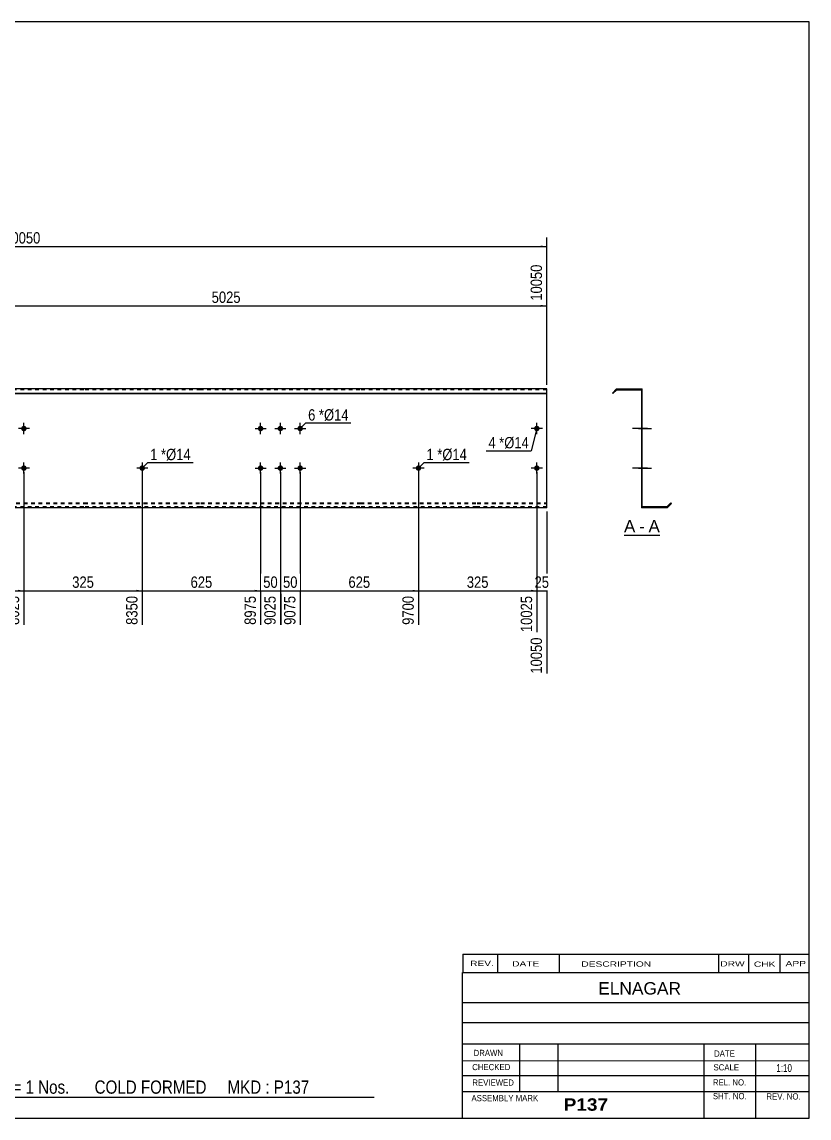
# Model space of a CAD drawing. Header units: millimetres. Extents: x -71 to 331, y -169 to 108.
# Drawn here: x 132.4 to 331.2, y -169.2 to 107.8 of the extents above; entities that cross this region are included whole.
import ezdxf

# ---------------------------------------------------------------- set-up
doc = ezdxf.new("R2010")
doc.units = ezdxf.units.MM
doc.linetypes.add('DXK_LINE_DOT1', pattern=[1.8814, 0.9407, -0.9407])
doc.styles.add('Arial', font='ARIAL.TTF', dxfattribs={"height": 0.2})
doc.styles.add('Arial Bold', font='ARIALBD.TTF', dxfattribs={"height": 0.2})
doc.styles.add('Arial Narrow', font='ARIALN.TTF', dxfattribs={"height": 0.2})

# ---------------------------------------------------------------- blocks, each defined once
blk = doc.blocks.new('Unknown-629086213-1734')
at = {"color": 5, "linetype": 'Continuous'}
for p, q in [((331.25, 107.75), (-68.75, 107.75)), ((-68.75, 107.75), (-68.75, -169.25)), ((331.25, -169.25), (331.25, 107.75)), ((-68.75, -169.25), (331.25, -169.25))]:
    blk.add_line(p, q, dxfattribs=at)
at = {"color": 174, "linetype": 'Continuous', "style": 'Arial'}
blk.add_text('Tekla structures', height=1.9102, rotation=90, dxfattribs=at).set_placement((-69.25, -168.75))
blk = doc.blocks.new('Unknown-629086213-12 - 1233')
at = {"color": 7, "linetype": 'Continuous'}
blk.add_line((284.5, -21.95), (293.53, -21.95), dxfattribs=at)
at = {"color": 0, "linetype": 'Continuous'}
blk.add_wipeout([(287.35, -21.2), (287.35, -18), (284.5, -18), (284.5, -21.2)], dxfattribs=at)
blk.add_wipeout([(289.73, -21.2), (289.73, -18), (288.31, -18), (288.31, -21.2)], dxfattribs=at)
at = {"color": 96, "linetype": 'Continuous', "style": 'Arial'}
blk.add_text('A', height=3.06, dxfattribs=at).set_placement((284.5, -21.2))
at = {"color": 0, "linetype": 'Continuous'}
blk.add_wipeout([(293.53, -21.2), (293.53, -18), (290.69, -18), (290.69, -21.2)], dxfattribs=at)
at = {"color": 96, "linetype": 'Continuous', "style": 'Arial'}
for s, p in [('A', (290.69, -21.2)), ('-', (288.31, -21.2))]:
    blk.add_text(s, height=3.06, dxfattribs=at).set_placement(p)
blk = doc.blocks.new('Bolt-629086213-1223 - 1203')
at = {"linetype": 'Continuous'}
blk.add_hatch(color=3, dxfattribs=at).paths.add_polyline_path([(163.48, -5, -1), (162.08, -5, -1)])
at = {"color": 3, "linetype": 'Continuous'}
for p, q in [((164.18, -5), (161.38, -5)), ((162.78, -3.6), (162.78, -6.4))]:
    blk.add_line(p, q, dxfattribs=at)
blk = doc.blocks.new('Part-629086213-1218 - 1203')
at = {"color": 2, "linetype": 'Continuous'}
for p, q in [((0, 15), (0, -15)), ((17.6, 15), (0, 15)), ((0, 13.94), (17.6, 13.94)), ((57.89, 15), (17.7, 15)), ((17.7, 13.94), (57.89, 13.94)), ((88.18, 15), (57.99, 15)), ((57.99, 13.94), (88.18, 13.94)), ((117.68, 15), (88.28, 15)), ((88.28, 13.94), (117.68, 13.94)), ((147.98, 15), (117.78, 15)), ((117.78, 13.94), (147.98, 13.94)), ((177.48, 15), (148.08, 15)), ((148.08, 13.94), (177.48, 13.94)), ((217.77, 15), (177.58, 15)), ((177.58, 13.94), (217.77, 13.94)), ((247.27, 15), (217.87, 15)), ((217.87, 13.94), (247.27, 13.94)), ((264.97, 15), (247.37, 15)), ((247.37, 13.94), (264.97, 13.94)), ((264.97, 13.94), (264.97, 15)), ((264.97, -15), (264.97, 13.94)), ((0, 13.81), (17.6, 13.81)), ((17.7, 13.81), (57.89, 13.81)), ((57.99, 13.81), (88.18, 13.81)), ((88.28, 13.81), (117.68, 13.81)), ((117.78, 13.81), (147.98, 13.81)), ((148.08, 13.81), (177.48, 13.81)), ((177.58, 13.81), (217.77, 13.81)), ((217.87, 13.81), (247.27, 13.81)), ((247.37, 13.81), (264.97, 13.81)), ((17.6, -15), (0, -15)), ((57.89, -15), (17.7, -15)), ((88.18, -15), (57.99, -15)), ((117.68, -15), (88.28, -15)), ((147.98, -15), (117.78, -15)), ((177.48, -15), (148.08, -15)), ((217.77, -15), (177.58, -15)), ((247.27, -15), (217.87, -15)), ((264.97, -15), (247.37, -15))]:
    blk.add_line(p, q, dxfattribs=at)
at = {"color": 7, "linetype": 'DXK_LINE_DOT1'}
for p, q in [((17.6, 14.82), (0, 14.82)), ((57.89, 14.82), (17.7, 14.82)), ((88.18, 14.82), (57.99, 14.82)), ((117.68, 14.82), (88.28, 14.82)), ((147.98, 14.82), (117.78, 14.82)), ((177.48, 14.82), (148.08, 14.82)), ((217.77, 14.82), (177.58, 14.82)), ((247.27, 14.82), (217.87, 14.82)), ((264.97, 14.82), (247.37, 14.82)), ((0, -13.81), (17.6, -13.81)), ((17.7, -13.81), (57.89, -13.81)), ((57.99, -13.81), (88.18, -13.81)), ((88.28, -13.81), (117.68, -13.81)), ((117.78, -13.81), (147.98, -13.81)), ((148.08, -13.81), (177.48, -13.81)), ((177.58, -13.81), (217.77, -13.81)), ((217.87, -13.81), (247.27, -13.81)), ((247.37, -13.81), (264.97, -13.81)), ((0, -13.94), (17.6, -13.94)), ((17.6, -14.82), (0, -14.82)), ((17.7, -13.94), (57.89, -13.94)), ((57.89, -14.82), (17.7, -14.82)), ((57.99, -13.94), (88.18, -13.94)), ((88.18, -14.82), (57.99, -14.82)), ((88.28, -13.94), (117.68, -13.94)), ((117.68, -14.82), (88.28, -14.82)), ((117.78, -13.94), (147.98, -13.94)), ((147.98, -14.82), (117.78, -14.82)), ((148.08, -13.94), (177.48, -13.94)), ((177.48, -14.82), (148.08, -14.82)), ((177.58, -13.94), (217.77, -13.94)), ((217.77, -14.82), (177.58, -14.82)), ((217.87, -13.94), (247.27, -13.94)), ((247.27, -14.82), (217.87, -14.82)), ((247.37, -13.94), (264.97, -13.94)), ((264.97, -14.82), (247.37, -14.82))]:
    blk.add_line(p, q, dxfattribs=at)
blk = doc.blocks.new('Bolt-629086213-1219 - 1203')
at = {"linetype": 'Continuous'}
for points in [[(191.98, 5, -1), (193.38, 5, -1)], [(196.98, 5, -1), (198.38, 5, -1)], [(201.98, 5, -1), (203.38, 5, -1)], [(191.98, -5, -1), (193.38, -5, -1)], [(196.98, -5, -1), (198.38, -5, -1)], [(201.98, -5, -1), (203.38, -5, -1)]]:
    blk.add_hatch(color=3, dxfattribs=at).paths.add_polyline_path(points)
at = {"color": 3, "linetype": 'Continuous'}
for p, q in [((192.68, 3.6), (192.68, 6.4)), ((197.68, 3.6), (197.68, 6.4)), ((202.68, 3.6), (202.68, 6.4)), ((191.28, 5), (194.08, 5)), ((196.28, 5), (199.08, 5)), ((201.28, 5), (204.08, 5)), ((191.28, -5), (194.08, -5)), ((192.68, -6.4), (192.68, -3.6)), ((196.28, -5), (199.08, -5)), ((197.68, -6.4), (197.68, -3.6)), ((201.28, -5), (204.08, -5)), ((202.68, -6.4), (202.68, -3.6))]:
    blk.add_line(p, q, dxfattribs=at)
blk = doc.blocks.new('Bolt-629086213-1220 - 1203')
at = {"linetype": 'Continuous'}
for points in [[(132.18, -5, -1), (133.58, -5, -1)], [(261.77, -5, -1), (263.17, -5, -1)]]:
    blk.add_hatch(color=3, dxfattribs=at).paths.add_polyline_path(points)
at = {"color": 3, "linetype": 'Continuous'}
for p, q in [((134.28, -5), (131.48, -5)), ((132.88, -6.4), (132.88, -3.6)), ((263.87, -5), (261.07, -5)), ((262.47, -6.4), (262.47, -3.6))]:
    blk.add_line(p, q, dxfattribs=at)
blk = doc.blocks.new('Bolt-629086213-1222 - 1203')
at = {"linetype": 'Continuous'}
for points in [[(132.18, 5, -1), (133.58, 5, -1)], [(261.77, 5, -1), (263.17, 5, -1)]]:
    blk.add_hatch(color=3, dxfattribs=at).paths.add_polyline_path(points)
at = {"color": 3, "linetype": 'Continuous'}
for p, q in [((132.88, 3.6), (132.88, 6.4)), ((262.47, 3.6), (262.47, 6.4)), ((134.28, 5), (131.48, 5)), ((263.87, 5), (261.07, 5))]:
    blk.add_line(p, q, dxfattribs=at)
blk = doc.blocks.new('Bolt-629086213-1224 - 1203')
at = {"linetype": 'Continuous'}
blk.add_hatch(color=3, dxfattribs=at).paths.add_polyline_path([(233.27, -5, -1), (231.87, -5, -1)])
at = {"color": 3, "linetype": 'Continuous'}
for p, q in [((233.97, -5), (231.17, -5)), ((232.57, -3.6), (232.57, -6.4))]:
    blk.add_line(p, q, dxfattribs=at)
blk = doc.blocks.new('Bolt-629086213-1240 - 1233')
at = {"linetype": 'Continuous'}
blk.add_hatch(color=3, dxfattribs=at).paths.add_polyline_path([(289.11, -5.7), (289.11, -4.3), (288.93, -4.3), (288.93, -5.7)])
at = {"color": 3, "linetype": 'Continuous'}
for p, q in [((289.11, -4.3), (288.93, -4.3)), ((289.91, -5), (288.93, -5)), ((289.11, -5.7), (288.93, -5.7))]:
    blk.add_line(p, q, dxfattribs=at)
blk = doc.blocks.new('Part-629086213-1235 - 1233')
at = {"color": 2, "linetype": 'Continuous'}
for p, q in [((282.61, 15), (281.55, 13.94)), ((281.55, 13.94), (281.68, 13.81)), ((282.68, 14.82), (281.68, 13.81)), ((282.61, 15), (289.11, 15)), ((282.68, 14.82), (288.93, 14.82)), ((288.93, 14.82), (288.93, -15)), ((289.11, -14.82), (289.11, 15)), ((295.35, -14.82), (296.36, -13.81)), ((296.49, -13.94), (296.36, -13.81)), ((295.43, -15), (288.93, -15)), ((295.35, -14.82), (289.11, -14.82)), ((295.43, -15), (296.49, -13.94))]:
    blk.add_line(p, q, dxfattribs=at)
blk = doc.blocks.new('Bolt-629086213-1236 - 1233')
at = {"linetype": 'Continuous'}
for points in [[(288.93, 5.7), (288.93, 4.3), (289.11, 4.3), (289.11, 5.7)], [(288.93, 5.7), (288.93, 4.3), (289.11, 4.3), (289.11, 5.7)], [(288.93, 5.7), (288.93, 4.3), (289.11, 4.3), (289.11, 5.7)], [(288.93, -4.3), (288.93, -5.7), (289.11, -5.7), (289.11, -4.3)], [(288.93, -4.3), (288.93, -5.7), (289.11, -5.7), (289.11, -4.3)], [(288.93, -4.3), (288.93, -5.7), (289.11, -5.7), (289.11, -4.3)]]:
    blk.add_hatch(color=3, dxfattribs=at).paths.add_polyline_path(points)
at = {"color": 3, "linetype": 'Continuous'}
for p, q in [((289.11, 5.7), (288.93, 5.7)), ((289.11, 5.7), (288.93, 5.7)), ((289.11, 5.7), (288.93, 5.7)), ((290.41, 5), (286.61, 5)), ((290.41, 5), (286.61, 5)), ((290.41, 5), (286.61, 5)), ((289.11, 4.3), (288.93, 4.3)), ((289.11, 4.3), (288.93, 4.3)), ((289.11, 4.3), (288.93, 4.3)), ((290.41, -5), (286.61, -5)), ((290.41, -5), (286.61, -5)), ((290.41, -5), (286.61, -5)), ((289.11, -4.3), (288.93, -4.3)), ((289.11, -4.3), (288.93, -4.3)), ((289.11, -4.3), (288.93, -4.3)), ((289.11, -5.7), (288.93, -5.7)), ((289.11, -5.7), (288.93, -5.7)), ((289.11, -5.7), (288.93, -5.7))]:
    blk.add_line(p, q, dxfattribs=at)
blk = doc.blocks.new('Bolt-629086213-1237 - 1233')
at = {"linetype": 'Continuous'}
blk.add_hatch(color=3, dxfattribs=at).paths.add_polyline_path([(288.93, -4.3), (288.93, -5.7), (289.11, -5.7), (289.11, -4.3)])
blk.add_hatch(color=3, dxfattribs=at).paths.add_polyline_path([(288.93, -4.3), (288.93, -5.7), (289.11, -5.7), (289.11, -4.3)])
at = {"color": 3, "linetype": 'Continuous'}
for p, q in [((288.13, -5), (291.43, -5)), ((288.13, -5), (291.43, -5)), ((288.93, -4.3), (289.11, -4.3)), ((288.93, -4.3), (289.11, -4.3)), ((288.93, -5.7), (289.11, -5.7)), ((288.93, -5.7), (289.11, -5.7))]:
    blk.add_line(p, q, dxfattribs=at)
blk = doc.blocks.new('Bolt-629086213-1238 - 1233')
at = {"linetype": 'Continuous'}
for points in [[(289.11, 4.3), (289.11, 5.7), (288.93, 5.7), (288.93, 4.3)], [(289.11, -5.7), (289.11, -4.3), (288.93, -4.3), (288.93, -5.7)]]:
    blk.add_hatch(color=3, dxfattribs=at).paths.add_polyline_path(points)
at = {"color": 3, "linetype": 'Continuous'}
for p, q in [((289.11, 5.7), (288.93, 5.7)), ((289.11, 5), (286.93, 5)), ((289.11, 4.3), (288.93, 4.3)), ((289.11, -5), (286.93, -5)), ((289.11, -4.3), (288.93, -4.3)), ((289.11, -5.7), (288.93, -5.7))]:
    blk.add_line(p, q, dxfattribs=at)
blk = doc.blocks.new('Bolt-629086213-1239 - 1233')
at = {"linetype": 'Continuous'}
blk.add_hatch(color=3, dxfattribs=at).paths.add_polyline_path([(288.93, 5.7), (288.93, 4.3), (289.11, 4.3), (289.11, 5.7)])
blk.add_hatch(color=3, dxfattribs=at).paths.add_polyline_path([(288.93, 5.7), (288.93, 4.3), (289.11, 4.3), (289.11, 5.7)])
at = {"color": 3, "linetype": 'Continuous'}
for p, q in [((288.93, 5.7), (289.11, 5.7)), ((288.93, 5.7), (289.11, 5.7)), ((288.13, 5), (291.43, 5)), ((288.13, 5), (291.43, 5)), ((288.93, 4.3), (289.11, 4.3)), ((288.93, 4.3), (289.11, 4.3))]:
    blk.add_line(p, q, dxfattribs=at)
blk = doc.blocks.new('Bolt-629086213-1241 - 1233')
at = {"linetype": 'Continuous'}
blk.add_hatch(color=3, dxfattribs=at).paths.add_polyline_path([(289.11, -5.7), (289.11, -4.3), (288.93, -4.3), (288.93, -5.7)])
at = {"color": 3, "linetype": 'Continuous'}
for p, q in [((289.11, -4.3), (288.93, -4.3)), ((289.91, -5), (288.93, -5)), ((289.11, -5.7), (288.93, -5.7))]:
    blk.add_line(p, q, dxfattribs=at)
blk = doc.blocks.new('Bolt-629086213-1242 - 1233')
at = {"linetype": 'Continuous'}
for points in [[(288.93, 5.7), (288.93, 4.3), (289.11, 4.3), (289.11, 5.7)], [(288.93, 5.7), (288.93, 4.3), (289.11, 4.3), (289.11, 5.7)], [(288.93, 5.7), (288.93, 4.3), (289.11, 4.3), (289.11, 5.7)], [(288.93, -4.3), (288.93, -5.7), (289.11, -5.7), (289.11, -4.3)], [(288.93, -4.3), (288.93, -5.7), (289.11, -5.7), (289.11, -4.3)], [(288.93, -4.3), (288.93, -5.7), (289.11, -5.7), (289.11, -4.3)]]:
    blk.add_hatch(color=3, dxfattribs=at).paths.add_polyline_path(points)
at = {"color": 3, "linetype": 'Continuous'}
for p, q in [((289.11, 5.7), (288.93, 5.7)), ((289.11, 5.7), (288.93, 5.7)), ((289.11, 5.7), (288.93, 5.7)), ((290.42, 5), (286.62, 5)), ((290.42, 5), (286.62, 5)), ((290.42, 5), (286.62, 5)), ((289.11, 4.3), (288.93, 4.3)), ((289.11, 4.3), (288.93, 4.3)), ((289.11, 4.3), (288.93, 4.3)), ((290.42, -5), (286.62, -5)), ((290.42, -5), (286.62, -5)), ((290.42, -5), (286.62, -5)), ((289.11, -4.3), (288.93, -4.3)), ((289.11, -4.3), (288.93, -4.3)), ((289.11, -4.3), (288.93, -4.3)), ((289.11, -5.7), (288.93, -5.7)), ((289.11, -5.7), (288.93, -5.7)), ((289.11, -5.7), (288.93, -5.7))]:
    blk.add_line(p, q, dxfattribs=at)
blk = doc.blocks.new('Bolt-629086213-1243 - 1233')
at = {"linetype": 'Continuous'}
blk.add_hatch(color=3, dxfattribs=at).paths.add_polyline_path([(288.93, 5.7), (288.93, 4.3), (289.11, 4.3), (289.11, 5.7)])
blk.add_hatch(color=3, dxfattribs=at).paths.add_polyline_path([(288.93, 5.7), (288.93, 4.3), (289.11, 4.3), (289.11, 5.7)])
at = {"color": 3, "linetype": 'Continuous'}
for p, q in [((288.93, 5.7), (289.11, 5.7)), ((288.93, 5.7), (289.11, 5.7)), ((288.12, 5), (291.42, 5)), ((288.12, 5), (291.42, 5)), ((288.93, 4.3), (289.11, 4.3)), ((288.93, 4.3), (289.11, 4.3))]:
    blk.add_line(p, q, dxfattribs=at)
blk = doc.blocks.new('Bolt-629086213-1244 - 1233')
at = {"linetype": 'Continuous'}
blk.add_hatch(color=3, dxfattribs=at).paths.add_polyline_path([(288.93, -4.3), (288.93, -5.7), (289.11, -5.7), (289.11, -4.3)])
blk.add_hatch(color=3, dxfattribs=at).paths.add_polyline_path([(288.93, -4.3), (288.93, -5.7), (289.11, -5.7), (289.11, -4.3)])
at = {"color": 3, "linetype": 'Continuous'}
for p, q in [((288.12, -5), (291.42, -5)), ((288.12, -5), (291.42, -5)), ((288.93, -4.3), (289.11, -4.3)), ((288.93, -4.3), (289.11, -4.3)), ((288.93, -5.7), (289.11, -5.7)), ((288.93, -5.7), (289.11, -5.7))]:
    blk.add_line(p, q, dxfattribs=at)
blk = doc.blocks.new('StraightDimension-629086213-1263 - 1203')
at = {"linetype": 'Continuous'}
blk.add_hatch(color=7, dxfattribs=at).paths.add_polyline_path([(191.18, -35.75), (192.68, -36), (191.18, -36.25)])
at = {"color": 7, "linetype": 'Continuous'}
for p, q in [((162.78, -6), (162.78, -44.61)), ((192.68, -6), (192.68, -44.61)), ((162.78, -36), (192.68, -36))]:
    blk.add_line(p, q, dxfattribs=at)
at = {"color": 0}
blk.add_wipeout([(181.07, -35.85), (181.07, -31.65), (174.39, -31.65), (174.39, -35.85)], dxfattribs=at)
at = {"color": 0, "linetype": 'Continuous'}
blk.add_wipeout([(192.08, -36.7), (187.88, -36.7), (187.88, -45.21), (192.08, -45.21)], dxfattribs=at)
at = {"color": 3, "style": 'Arial Narrow'}
blk.add_text('625', height=2.863, dxfattribs=at).set_placement((174.99, -35.25))
at = {"color": 3, "linetype": 'Continuous', "style": 'Arial Narrow'}
blk.add_text('8975', height=2.863, rotation=90.0002, dxfattribs=at).set_placement((191.48, -44.61))
blk = doc.blocks.new('StraightDimension-629086213-1258 - 1203')
at = {"linetype": 'Continuous'}
blk.add_hatch(color=7, dxfattribs=at).paths.add_polyline_path([(263.47, -35.75), (264.97, -36), (263.47, -36.25)])
at = {"color": 7, "linetype": 'Continuous'}
for p, q in [((262.47, -6), (262.47, -46.44)), ((264.97, -16), (264.97, -56.94)), ((262.47, -36), (264.97, -36))]:
    blk.add_line(p, q, dxfattribs=at)
at = {"color": 0}
blk.add_wipeout([(266.15, -35.85), (266.15, -31.65), (261.29, -31.65), (261.29, -35.85)], dxfattribs=at)
at = {"color": 0, "linetype": 'Continuous'}
blk.add_wipeout([(264.37, -47.2), (260.17, -47.2), (260.17, -57.54), (264.37, -57.54)], dxfattribs=at)
at = {"color": 3, "style": 'Arial Narrow'}
blk.add_text('25', height=2.863, dxfattribs=at).set_placement((261.89, -35.25))
at = {"color": 3, "linetype": 'Continuous', "style": 'Arial Narrow'}
blk.add_text('10050', height=2.863, rotation=90.0002, dxfattribs=at).set_placement((263.77, -56.94))
blk = doc.blocks.new('StraightDimension-629086213-1259 - 1203')
at = {"linetype": 'Continuous'}
blk.add_hatch(color=7, dxfattribs=at).paths.add_polyline_path([(260.97, -35.75), (262.47, -36), (260.97, -36.25)])
at = {"color": 7, "linetype": 'Continuous'}
for p, q in [((232.57, -6), (232.57, -44.61)), ((262.47, -6), (262.47, -46.44)), ((232.57, -36), (262.47, -36))]:
    blk.add_line(p, q, dxfattribs=at)
at = {"color": 0}
blk.add_wipeout([(250.86, -35.85), (250.86, -31.65), (244.18, -31.65), (244.18, -35.85)], dxfattribs=at)
at = {"color": 0, "linetype": 'Continuous'}
blk.add_wipeout([(261.87, -36.7), (257.67, -36.7), (257.67, -47.04), (261.87, -47.04)], dxfattribs=at)
at = {"color": 3, "style": 'Arial Narrow'}
blk.add_text('325', height=2.863, dxfattribs=at).set_placement((244.78, -35.25))
at = {"color": 3, "linetype": 'Continuous', "style": 'Arial Narrow'}
blk.add_text('10025', height=2.863, rotation=90.0002, dxfattribs=at).set_placement((261.27, -46.44))
blk = doc.blocks.new('StraightDimension-629086213-1260 - 1203')
at = {"linetype": 'Continuous'}
blk.add_hatch(color=7, dxfattribs=at).paths.add_polyline_path([(231.07, -35.75), (232.57, -36), (231.07, -36.25)])
at = {"color": 7, "linetype": 'Continuous'}
for p, q in [((202.68, -6), (202.68, -44.61)), ((232.57, -6), (232.57, -44.61)), ((202.68, -36), (232.57, -36))]:
    blk.add_line(p, q, dxfattribs=at)
at = {"color": 0}
blk.add_wipeout([(220.97, -35.85), (220.97, -31.65), (214.28, -31.65), (214.28, -35.85)], dxfattribs=at)
at = {"color": 0, "linetype": 'Continuous'}
blk.add_wipeout([(231.97, -36.7), (227.77, -36.7), (227.77, -45.21), (231.97, -45.21)], dxfattribs=at)
at = {"color": 3, "style": 'Arial Narrow'}
blk.add_text('625', height=2.863, dxfattribs=at).set_placement((214.88, -35.25))
at = {"color": 3, "linetype": 'Continuous', "style": 'Arial Narrow'}
blk.add_text('9700', height=2.863, rotation=90.0002, dxfattribs=at).set_placement((231.37, -44.61))
blk = doc.blocks.new('StraightDimension-629086213-1261 - 1203')
at = {"linetype": 'Continuous'}
blk.add_hatch(color=7, dxfattribs=at).paths.add_polyline_path([(201.18, -35.75), (202.68, -36), (201.18, -36.25)])
at = {"color": 7, "linetype": 'Continuous'}
for p, q in [((197.68, -6), (197.68, -44.61)), ((202.68, -6), (202.68, -44.61)), ((197.68, -36), (202.68, -36))]:
    blk.add_line(p, q, dxfattribs=at)
at = {"color": 0}
blk.add_wipeout([(202.6, -35.85), (202.6, -31.65), (197.75, -31.65), (197.75, -35.85)], dxfattribs=at)
at = {"color": 3, "style": 'Arial Narrow'}
blk.add_text('50', height=2.863, dxfattribs=at).set_placement((198.35, -35.25))
at = {"color": 0, "linetype": 'Continuous'}
blk.add_wipeout([(202.08, -36.7), (197.88, -36.7), (197.88, -45.21), (202.08, -45.21)], dxfattribs=at)
at = {"color": 3, "linetype": 'Continuous', "style": 'Arial Narrow'}
blk.add_text('9075', height=2.863, rotation=90.0002, dxfattribs=at).set_placement((201.48, -44.61))
blk = doc.blocks.new('StraightDimension-629086213-1262 - 1203')
at = {"linetype": 'Continuous'}
blk.add_hatch(color=7, dxfattribs=at).paths.add_polyline_path([(196.18, -35.75), (197.68, -36), (196.18, -36.25)])
at = {"color": 7, "linetype": 'Continuous'}
for p, q in [((192.68, -6), (192.68, -44.61)), ((197.68, -6), (197.68, -44.61)), ((192.68, -36), (197.68, -36))]:
    blk.add_line(p, q, dxfattribs=at)
at = {"color": 0}
blk.add_wipeout([(197.6, -35.85), (197.6, -31.65), (192.75, -31.65), (192.75, -35.85)], dxfattribs=at)
at = {"color": 3, "style": 'Arial Narrow'}
blk.add_text('50', height=2.863, dxfattribs=at).set_placement((193.35, -35.25))
at = {"color": 0, "linetype": 'Continuous'}
blk.add_wipeout([(197.08, -36.7), (192.88, -36.7), (192.88, -45.21), (197.08, -45.21)], dxfattribs=at)
at = {"color": 3, "linetype": 'Continuous', "style": 'Arial Narrow'}
blk.add_text('9025', height=2.863, rotation=90.0002, dxfattribs=at).set_placement((196.48, -44.61))
blk = doc.blocks.new('StraightDimension-629086213-1264 - 1203')
at = {"linetype": 'Continuous'}
blk.add_hatch(color=7, dxfattribs=at).paths.add_polyline_path([(161.28, -35.75), (162.78, -36), (161.28, -36.25)])
at = {"color": 7, "linetype": 'Continuous'}
for p, q in [((132.88, -6), (132.88, -44.61)), ((162.78, -6), (162.78, -44.61)), ((132.88, -36), (162.78, -36))]:
    blk.add_line(p, q, dxfattribs=at)
at = {"color": 0}
blk.add_wipeout([(151.17, -35.85), (151.17, -31.65), (144.49, -31.65), (144.49, -35.85)], dxfattribs=at)
at = {"color": 0, "linetype": 'Continuous'}
blk.add_wipeout([(162.18, -36.7), (157.98, -36.7), (157.98, -45.21), (162.18, -45.21)], dxfattribs=at)
at = {"color": 3, "style": 'Arial Narrow'}
blk.add_text('325', height=2.863, dxfattribs=at).set_placement((145.09, -35.25))
at = {"color": 3, "linetype": 'Continuous', "style": 'Arial Narrow'}
blk.add_text('8350', height=2.863, rotation=90.0002, dxfattribs=at).set_placement((161.58, -44.61))
blk = doc.blocks.new('StraightDimension-629086213-1265 - 1203')
at = {"linetype": 'Continuous'}
blk.add_hatch(color=7, dxfattribs=at).paths.add_polyline_path([(131.38, -35.75), (132.88, -36), (131.38, -36.25)])
at = {"color": 7, "linetype": 'Continuous'}
for p, q in [((132.88, -6), (132.88, -44.61)), ((0, -16), (0, -39.13)), ((0, -36), (132.88, -36))]:
    blk.add_line(p, q, dxfattribs=at)
at = {"color": 0}
blk.add_wipeout([(70.7, -35.85), (70.7, -31.65), (62.18, -31.65), (62.18, -35.85)], dxfattribs=at)
at = {"color": 0, "linetype": 'Continuous'}
for points in [[(-0.6, -36.7), (-4.8, -36.7), (-4.8, -39.73), (-0.6, -39.73)], [(132.28, -36.7), (128.08, -36.7), (128.08, -45.21), (132.28, -45.21)]]:
    blk.add_wipeout(points, dxfattribs=at)
at = {"color": 3, "style": 'Arial Narrow'}
blk.add_text('8025', height=2.863, dxfattribs=at).set_placement((62.78, -35.25))
at = {"color": 3, "linetype": 'Continuous', "style": 'Arial Narrow'}
for s, height, p in [('0', 2.86, (-1.2, -39.13)), ('8025', 2.863, (131.68, -44.61))]:
    blk.add_text(s, height=height, rotation=90.0002, dxfattribs=at).set_placement(p)
blk = doc.blocks.new('StraightDimension-629086213-1295 - 1203')
at = {"linetype": 'Continuous'}
blk.add_hatch(color=7, dxfattribs=at).paths.add_polyline_path([(263.47, 36.25), (264.97, 36), (263.47, 35.75)])
at = {"color": 7, "linetype": 'Continuous'}
for p, q in [((102.98, 6), (102.98, 44.61)), ((264.97, 16), (264.97, 46.44)), ((102.98, 36), (264.97, 36))]:
    blk.add_line(p, q, dxfattribs=at)
at = {"color": 0, "linetype": 'Continuous'}
blk.add_wipeout([(264.37, 47.04), (260.17, 47.04), (260.17, 36.7), (264.37, 36.7)], dxfattribs=at)
at = {"color": 0}
blk.add_wipeout([(188.23, 36.15), (188.23, 40.35), (179.72, 40.35), (179.72, 36.15)], dxfattribs=at)
at = {"color": 3, "linetype": 'Continuous', "style": 'Arial Narrow'}
blk.add_text('10050', height=2.863, rotation=90.0002, dxfattribs=at).set_placement((263.77, 37.3))
at = {"color": 3, "style": 'Arial Narrow'}
blk.add_text('5025', height=2.863, dxfattribs=at).set_placement((180.32, 36.75))
blk = doc.blocks.new('StraightDimension-629086213-1351 - 1203')
at = {"linetype": 'Continuous'}
for points in [[(1.5, 50.75), (0, 51), (1.5, 51.25)], [(263.47, 51.25), (264.97, 51), (263.47, 50.75)]]:
    blk.add_hatch(color=7, dxfattribs=at).paths.add_polyline_path(points)
at = {"color": 7, "linetype": 'Continuous'}
for p, q in [((0, 16), (0, 53.25)), ((264.97, 16), (264.97, 53.25)), ((0, 51), (264.97, 51))]:
    blk.add_line(p, q, dxfattribs=at)
at = {"color": 0}
blk.add_wipeout([(137.66, 51.15), (137.66, 55.35), (127.31, 55.35), (127.31, 51.15)], dxfattribs=at)
at = {"color": 3, "style": 'Arial Narrow'}
blk.add_text('10050', height=2.863, dxfattribs=at).set_placement((127.91, 51.75))
blk = doc.blocks.new('CBS_CALLOFF-629086213-1785')
at = {"color": 7, "linetype": 'Continuous'}
blk.add_line((105.13, -163.98), (221.36, -164), dxfattribs=at)
at = {"color": 3, "linetype": 'Continuous', "style": 'Arial Narrow'}
blk.add_text('QTY= 1 Nos.      COLD FORMED     MKD : P137', height=3.3405, dxfattribs=at).set_placement((122.13, -163.09))
blk = doc.blocks.new('CBS_NAME_BLOG-629086213-1786')
at = {"color": 7, "linetype": 'Continuous'}
for p, q in [((243.66, -132.5), (331.18, -132.5)), ((243.66, -169.21), (243.66, -132.5)), ((243.66, -140.04), (331.18, -140.04)), ((243.73, -145.09), (331.25, -145.09)), ((243.66, -150.46), (331.18, -150.46)), ((258.18, -162.57), (258.18, -150.47)), ((267.87, -162.54), (267.87, -150.47)), ((304.78, -169.21), (304.78, -150.48)), ((317.83, -169.21), (317.83, -150.47)), ((243.67, -154.76), (331.25, -154.74)), ((243.66, -158.51), (331.18, -158.51)), ((243.66, -162.55), (331.18, -162.55)), ((243.66, -169.25), (331.25, -169.25))]:
    blk.add_line(p, q, dxfattribs=at)
at = {"color": 3, "linetype": 'Continuous', "style": 'Arial'}
blk.add_text('ELNAGAR', height=3.133, dxfattribs=at).set_placement((277.98, -138.03))
at = {"color": 3, "linetype": 'Continuous'}
for s, height, style, width, p in [('DRAWN', 1.566, 'Arial', 0.9, (246.49, -153.57)), ('DATE', 1.566, 'Arial', 0.9, (307.25, -153.73)), ('CHECKED', 1.566, 'Arial', 0.9, (246.14, -157.14)), ('SCALE', 1.566, 'Arial', 0.9, (307.1, -157.21)), ('1:10', 1.957, 'Arial Narrow', 0.9, (322.99, -157.57)), ('REVIEWED', 1.566, 'Arial', 0.9, (246.18, -161.06)), ('REL. NO.', 1.566, 'Arial', 0.9, (306.96, -161.01)), ('ASSEMBLY MARK', 1.5663, 'Arial', 0.9, (245.96, -164.99)), ('SHT. NO.', 1.566, 'Arial', 0.9, (306.96, -164.48)), ('REV. NO.', 1.566, 'Arial', 0.9, (320.48, -164.57)), ('P137', 3.131, 'Arial Bold', 1.1, (269.24, -167.39))]:
    blk.add_text(s, height=height, dxfattribs=dict(at, style=style, width=width)).set_placement(p)
blk = doc.blocks.new('CBS_REVISION-629086213-1787')
at = {"color": 7, "linetype": 'Continuous'}
for p, q in [((243.74, -127.87), (331.24, -127.87)), ((243.74, -127.87), (243.74, -132.5)), ((252.54, -127.87), (252.54, -132.5)), ((268.13, -127.87), (268.13, -132.44)), ((308.39, -127.87), (308.39, -132.5)), ((315.93, -127.87), (315.93, -132.5)), ((323.88, -127.87), (323.88, -132.5)), ((243.74, -132.5), (331.24, -132.5))]:
    blk.add_line(p, q, dxfattribs=at)
at = {"color": 7, "style": 'Arial Narrow', "width": 1.7}
for s, height, p in [('REV.', 1.326, (245.6, -130.82)), ('DATE', 1.326, (256.23, -130.94)), ('DESCRIPTION', 1.3257, (273.71, -130.99)), ('DRW', 1.326, (308.82, -130.93)), ('CHK', 1.326, (317.31, -131.02)), ('APP', 1.326, (325.31, -130.87))]:
    blk.add_text(s, height=height, dxfattribs=at).set_placement(p)
blk = doc.blocks.new('MarkSet-629086213-1365 - 1203')
at = {"color": 0}
blk.add_wipeout([(252.06, -0.01), (252.06, 2.99), (250.24, 2.99), (250.24, -0.01)], dxfattribs=at)
blk.add_wipeout([(252.06, -0.01), (252.06, 2.99), (250.24, 2.99), (250.24, -0.01)], dxfattribs=at)
blk.add_wipeout([(254.24, -0.01), (254.24, 2.99), (252.96, 2.99), (252.96, -0.01)], dxfattribs=at)
blk.add_wipeout([(254.24, -0.01), (254.24, 2.99), (252.96, 2.99), (252.96, -0.01)], dxfattribs=at)
at = {"color": 3, "style": 'Arial Narrow'}
blk.add_text('4', height=2.86, dxfattribs=at).set_placement((250.24, -0.01))
at = {"color": 0}
blk.add_wipeout([(260.46, -0.01), (260.46, 2.99), (254.24, 2.99), (254.24, -0.01)], dxfattribs=at)
blk.add_wipeout([(260.46, -0.01), (260.46, 2.99), (254.24, 2.99), (254.24, -0.01)], dxfattribs=at)
at = {"color": 7, "linetype": 'Continuous'}
for p in [(262.47, 5), (249.64, -0.61)]:
    blk.add_line(p, (261.06, -0.61), dxfattribs=at)
at = {"color": 3, "style": 'Arial Narrow'}
for s, height, p in [('*', 2.86, (252.96, -0.01)), ('Ø14', 2.863, (254.24, -0.01))]:
    blk.add_text(s, height=height, dxfattribs=at).set_placement(p)
blk = doc.blocks.new('Mark-629086213-1373 - 1203')
at = {"color": 0}
blk.add_wipeout([(206.52, 7.01), (206.52, 10.01), (204.69, 10.01), (204.69, 7.01)], dxfattribs=at)
blk.add_wipeout([(206.52, 7.01), (206.52, 10.01), (204.69, 10.01), (204.69, 7.01)], dxfattribs=at)
at = {"color": 7, "linetype": 'Continuous'}
blk.add_line((202.68, 5), (204.09, 6.41), dxfattribs=at)
at = {"color": 0}
blk.add_wipeout([(208.7, 7.01), (208.7, 10.01), (207.42, 10.01), (207.42, 7.01)], dxfattribs=at)
blk.add_wipeout([(208.7, 7.01), (208.7, 10.01), (207.42, 10.01), (207.42, 7.01)], dxfattribs=at)
at = {"color": 3, "style": 'Arial Narrow'}
blk.add_text('6', height=2.86, dxfattribs=at).set_placement((204.69, 7.01))
at = {"color": 0}
blk.add_wipeout([(214.91, 7.01), (214.91, 10.01), (208.7, 10.01), (208.7, 7.01)], dxfattribs=at)
blk.add_wipeout([(214.91, 7.01), (214.91, 10.01), (208.7, 10.01), (208.7, 7.01)], dxfattribs=at)
at = {"color": 7, "linetype": 'Continuous'}
blk.add_line((204.09, 6.41), (215.51, 6.41), dxfattribs=at)
at = {"color": 3, "style": 'Arial Narrow'}
for s, height, p in [('*', 2.86, (207.42, 7.01)), ('Ø14', 2.863, (208.7, 7.01))]:
    blk.add_text(s, height=height, dxfattribs=at).set_placement(p)
blk = doc.blocks.new('Mark-629086213-1375 - 1203')
at = {"color": 0}
blk.add_wipeout([(166.62, -2.99), (166.62, 0.01), (164.79, 0.01), (164.79, -2.99)], dxfattribs=at)
blk.add_wipeout([(166.62, -2.99), (166.62, 0.01), (164.79, 0.01), (164.79, -2.99)], dxfattribs=at)
at = {"color": 7, "linetype": 'Continuous'}
blk.add_line((162.78, -5), (164.19, -3.59), dxfattribs=at)
at = {"color": 0}
blk.add_wipeout([(168.8, -2.99), (168.8, 0.01), (167.52, 0.01), (167.52, -2.99)], dxfattribs=at)
blk.add_wipeout([(168.8, -2.99), (168.8, 0.01), (167.52, 0.01), (167.52, -2.99)], dxfattribs=at)
at = {"color": 3, "style": 'Arial Narrow'}
blk.add_text('1', height=2.86, dxfattribs=at).set_placement((164.79, -2.99))
at = {"color": 0}
blk.add_wipeout([(175.01, -2.99), (175.01, 0.01), (168.8, 0.01), (168.8, -2.99)], dxfattribs=at)
blk.add_wipeout([(175.01, -2.99), (175.01, 0.01), (168.8, 0.01), (168.8, -2.99)], dxfattribs=at)
at = {"color": 7, "linetype": 'Continuous'}
blk.add_line((164.19, -3.59), (175.61, -3.59), dxfattribs=at)
at = {"color": 3, "style": 'Arial Narrow'}
for s, height, p in [('*', 2.86, (167.52, -2.99)), ('Ø14', 2.863, (168.8, -2.99))]:
    blk.add_text(s, height=height, dxfattribs=at).set_placement(p)
blk = doc.blocks.new('Mark-629086213-1376 - 1203')
at = {"color": 0}
blk.add_wipeout([(236.42, -2.99), (236.42, 0.01), (234.59, 0.01), (234.59, -2.99)], dxfattribs=at)
blk.add_wipeout([(236.42, -2.99), (236.42, 0.01), (234.59, 0.01), (234.59, -2.99)], dxfattribs=at)
at = {"color": 7, "linetype": 'Continuous'}
blk.add_line((232.57, -5), (233.99, -3.59), dxfattribs=at)
at = {"color": 0}
blk.add_wipeout([(238.59, -2.99), (238.59, 0.01), (237.32, 0.01), (237.32, -2.99)], dxfattribs=at)
blk.add_wipeout([(238.59, -2.99), (238.59, 0.01), (237.32, 0.01), (237.32, -2.99)], dxfattribs=at)
at = {"color": 3, "style": 'Arial Narrow'}
blk.add_text('1', height=2.86, dxfattribs=at).set_placement((234.59, -2.99))
at = {"color": 0}
blk.add_wipeout([(244.81, -2.99), (244.81, 0.01), (238.59, 0.01), (238.59, -2.99)], dxfattribs=at)
blk.add_wipeout([(244.81, -2.99), (244.81, 0.01), (238.59, 0.01), (238.59, -2.99)], dxfattribs=at)
at = {"color": 7, "linetype": 'Continuous'}
blk.add_line((233.99, -3.59), (245.41, -3.59), dxfattribs=at)
at = {"color": 3, "style": 'Arial Narrow'}
for s, height, p in [('*', 2.86, (237.32, -2.99)), ('Ø14', 2.863, (238.59, -2.99))]:
    blk.add_text(s, height=height, dxfattribs=at).set_placement(p)

msp = doc.modelspace()

# ---------------------------------------------------------------- block references
for name in ['Unknown-629086213-1734', 'Part-629086213-1218 - 1203', 'Part-629086213-1235 - 1233', 'Bolt-629086213-1222 - 1203', 'Bolt-629086213-1219 - 1203', 'Bolt-629086213-1236 - 1233', 'Bolt-629086213-1242 - 1233', 'Bolt-629086213-1238 - 1233', 'Bolt-629086213-1243 - 1233', 'Bolt-629086213-1239 - 1233', 'Bolt-629086213-1220 - 1203', 'Bolt-629086213-1223 - 1203', 'Bolt-629086213-1224 - 1203', 'Bolt-629086213-1244 - 1233', 'Bolt-629086213-1237 - 1233', 'Bolt-629086213-1240 - 1233', 'Bolt-629086213-1241 - 1233', 'CBS_REVISION-629086213-1787', 'CBS_NAME_BLOG-629086213-1786', 'CBS_CALLOFF-629086213-1785']:
    msp.add_blockref(name, (0, 0))

# ---------------------------------------------------------------- next in the draw order: block references
for name in ['StraightDimension-629086213-1295 - 1203', 'StraightDimension-629086213-1263 - 1203', 'StraightDimension-629086213-1258 - 1203', 'Unknown-629086213-12 - 1233']:
    msp.add_blockref(name, (0, 0))

# ---------------------------------------------------------------- next in the draw order: block references
for name in ['StraightDimension-629086213-1351 - 1203', 'Mark-629086213-1373 - 1203', 'MarkSet-629086213-1365 - 1203', 'StraightDimension-629086213-1264 - 1203', 'StraightDimension-629086213-1259 - 1203']:
    msp.add_blockref(name, (0, 0))

# ---------------------------------------------------------------- next in the draw order: block references
for name in ['Mark-629086213-1375 - 1203', 'StraightDimension-629086213-1265 - 1203', 'StraightDimension-629086213-1260 - 1203']:
    msp.add_blockref(name, (0, 0))

# ---------------------------------------------------------------- next in the draw order: block references
for name in ['Mark-629086213-1376 - 1203', 'StraightDimension-629086213-1261 - 1203']:
    msp.add_blockref(name, (0, 0))

# ---------------------------------------------------------------- next in the draw order: block references
msp.add_blockref('StraightDimension-629086213-1262 - 1203', (0, 0))

doc.saveas('drawing.dxf')
